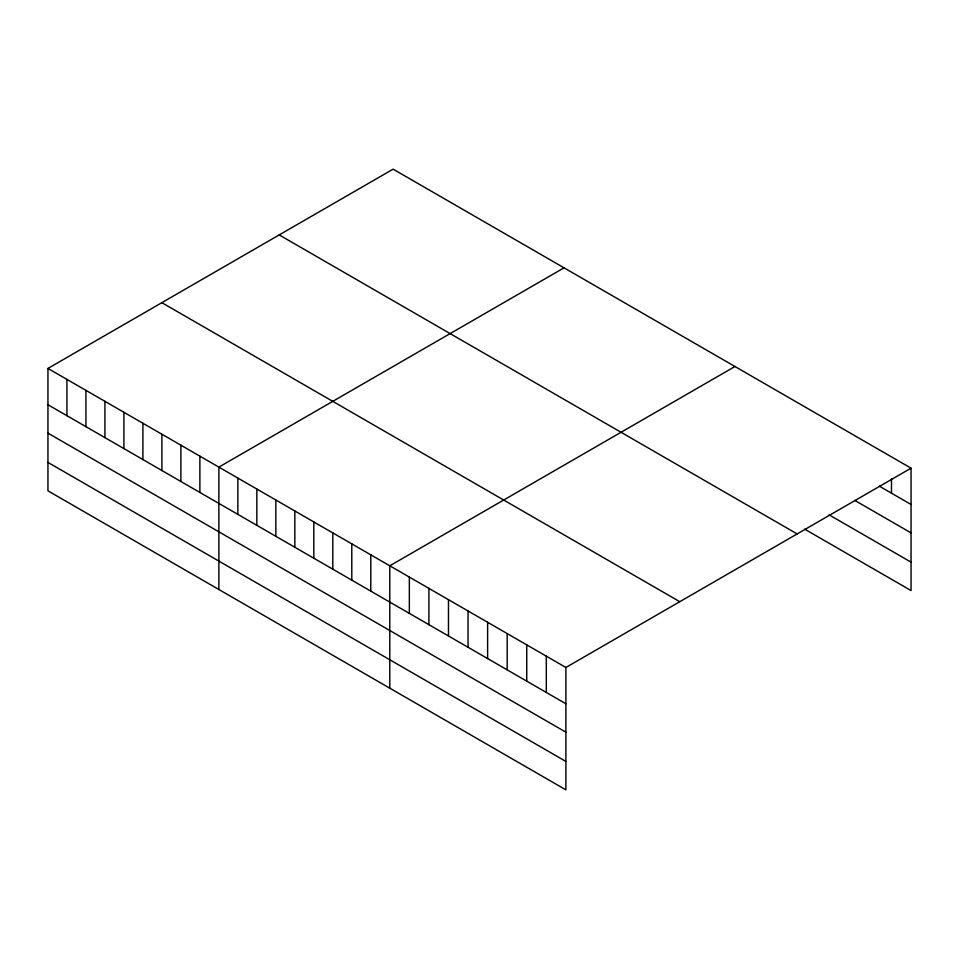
<?xml version="1.0" encoding="UTF-8"?>
<svg xmlns="http://www.w3.org/2000/svg" width="959" height="959" viewBox="0 0 959 959"><rect width="100%" height="100%" fill="white"/><g stroke="black" fill="none" stroke-linecap="round" stroke-linejoin="round"><path stroke-width="1.44" d="M47.95 368.436L565.882 667.464L565.882 789.844L47.95 490.828L47.95 368.436L393.118 169.156L911.05 468.172L911.05 590.564L804.661 529.14M564.036 267.837L218.868 467.117L218.868 589.497M734.954 366.506L389.786 565.798L389.786 688.178M565.882 667.464L911.05 468.172M879.259 486.105L911.05 504.47M854.793 500.406L911.05 532.88M829.115 514.851L911.05 562.154M279.213 234.919L797.145 533.935M161.855 302.672L679.787 601.701M47.95 404.734L565.882 703.75M47.95 433.144L565.882 732.161M47.95 462.406L565.882 761.434M891.486 478.649L891.486 493.166M546.306 656.16L546.306 692.458M526.743 644.868L526.743 681.154M507.179 633.575L507.179 669.861M487.616 622.271L487.616 658.569M468.04 610.979L468.04 647.265M448.476 599.687L448.476 635.973M428.913 588.382L428.913 624.681M409.349 577.09L409.349 613.376M370.785 554.829L370.785 591.116M351.797 543.861L351.797 580.159M332.809 532.904L332.809 569.19M313.821 521.936L313.821 558.222M294.833 510.979L294.833 547.265M275.832 500.011L275.832 536.297M256.844 489.042L256.844 525.328M237.856 478.085L237.856 514.372M199.88 456.148L199.88 492.447M180.879 445.192L180.879 481.478M161.891 434.223L161.891 470.509M142.903 423.255L142.903 459.553M123.915 412.298L123.915 448.584M104.927 401.33L104.927 437.616M85.926 390.373L85.926 426.659M66.938 379.404L66.938 415.691"/></g></svg>
